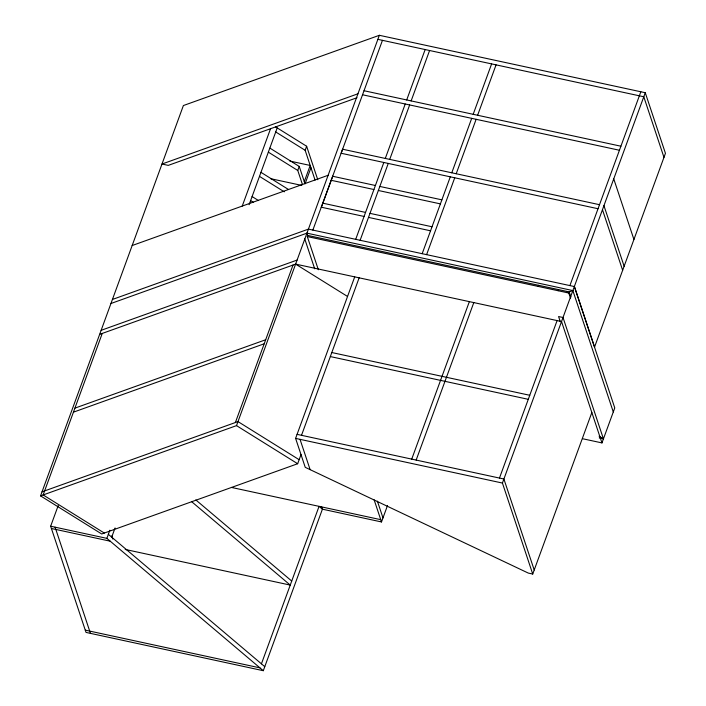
<?xml version="1.0" encoding="UTF-8"?>
<svg xmlns="http://www.w3.org/2000/svg" width="706" height="706" viewBox="0 0 706 706"><rect width="100%" height="100%" fill="white"/><g stroke="black" fill="none" stroke-linecap="round" stroke-linejoin="round"><path stroke-width="1.06" d="M301.021 454.549L297.658 463.736L101.699 533.983L40.551 495.877L183.392 105.547L379.351 35.3L645.266 92.724L665.449 153.334L594.523 347.149M102.255 333.426L43.145 494.941L104.294 533.048M321.654 506.908L322.413 509.185L263.303 670.7L86.026 632.417L50.655 526.217L58.236 505.514M263.303 670.7L106.871 538.36L109.854 530.224M111.707 537.16L115.069 527.956M242.237 206.081L270.548 128.721M249.112 204.705L277.211 127.918M302.477 184.628L297.764 170.473L299.238 166.439L269.93 148.128M315.07 180.074L305.151 150.29L306.625 146.248L275.481 126.842M304.286 181.601L310.199 165.451L289.787 161.039M310.958 167.719L305.045 183.878L299.22 166.387M235.389 422.523L293.016 265.05M40.551 495.877L236.51 425.63L379.351 35.3M318.344 269.736L307.295 236.563L307.71 235.433L306.951 233.156L111.01 303.483M312.855 230.077L342.604 149.213L599.509 204.696M321.38 207.229L332.711 176.271M382.458 40.33L341.13 153.255L598.026 208.729M355.7 239.325L383.826 162.477M385.3 158.435L405.226 103.994M406.7 99.952L425.153 49.544M360.131 240.287L388.256 163.43M389.73 159.397L409.656 104.947M411.139 100.914L429.583 50.505M591.84 412.525L532.73 574.04L528.3 573.087L305.239 467.328L295.602 438.391L354.712 276.876M301.515 435.311L359.142 277.829M261.432 663.825L319.059 506.352L322.413 509.185L381.505 521.946L387.523 505.478M422.179 253.683L450.304 176.827M451.778 172.793L471.705 118.343M473.179 114.31L491.623 63.902M426.609 254.645L454.735 177.788M456.208 173.747L476.135 119.305M477.618 115.263L496.062 64.864M411.73 459.112L469.358 301.638M416.161 460.074L473.797 302.592M538.281 286.451L538.696 285.312M558.164 290.74L558.578 289.61M566.556 292.558L566.971 291.419M499.469 478.059L557.096 320.586M569.901 285.586L640.836 91.771M570.501 298.214L568.771 293.034L569.186 291.905L572.857 290.581L613.285 411.951M532.73 574.04L502.425 483.054L645.266 92.724M582.618 438.735L601.962 442.909L614.767 407.918L574.34 286.548L308.425 229.123L112.483 299.441M357.951 93.783L161.992 164.03L168.257 165.38L356.998 97.728M132.163 245.529L328.131 175.282M101.134 330.32L297.094 260.073M99.652 334.362L295.62 264.115L561.535 321.539L601.962 442.909M74.915 408.13L265.685 339.745M73.442 412.163L264.203 343.787M42.025 491.835L237.993 421.597L299.141 459.694M377.878 39.342L643.784 96.766L663.975 157.367M364.014 90.73L620.909 146.213M362.531 94.772L619.436 150.254M332.561 176.235L375.398 185.493M379.837 186.446L441.877 199.842M331.079 180.277L373.924 189.526M378.354 190.488L440.403 203.884M270.583 178.68L301.736 185.404M322.713 203.16L365.549 212.409M369.979 213.362L432.028 226.767M321.23 207.193L364.075 216.451M368.506 217.404L430.554 230.8M306.951 233.156L572.857 290.581M307.71 235.433L569.186 291.905L570.916 297.085M307.295 236.563L568.771 293.034M331.802 352.532L529.765 395.281M330.329 356.574L528.282 399.322M599.262 437.967L603.436 438.867L563.009 317.506L558.578 316.544L560.308 321.751M297.085 434.358L503.899 479.021L534.213 570.007M295.602 438.391L502.425 483.054M231.4 487.422L380.746 519.669M50.655 526.217L106.871 538.36M51.414 528.494L110.224 541.193M125.209 549.444L290.245 585.089L191.829 501.825M85.267 630.14L259.949 667.867M275.737 131.96L305.151 150.29M268.351 152.143L297.764 170.473M260.955 172.335L288.533 189.517M259.481 176.376L284.297 191.838M252.095 196.559L258.528 200.575M250.612 200.601L253.375 202.322M599.112 436.176L603.436 438.867M295.62 264.115L347.502 296.449M236.51 425.63L297.658 463.736M195.827 499.927L291.719 581.047M108.353 534.318L264.776 666.658M613.743 178.865L633.926 239.475M603.939 205.649L624.13 266.259M602.465 209.691L622.648 270.292M574.393 286.389L594.549 347.07M306.625 146.248L317.779 179.73M304.692 238.725L314.7 268.783M377.401 501.163L382.979 517.904M374.127 499.822L381.505 521.946M300.032 439.353L310.128 469.649M111.76 535.951L112.801 539.066M55.086 527.179L90.456 633.37"/></g></svg>
